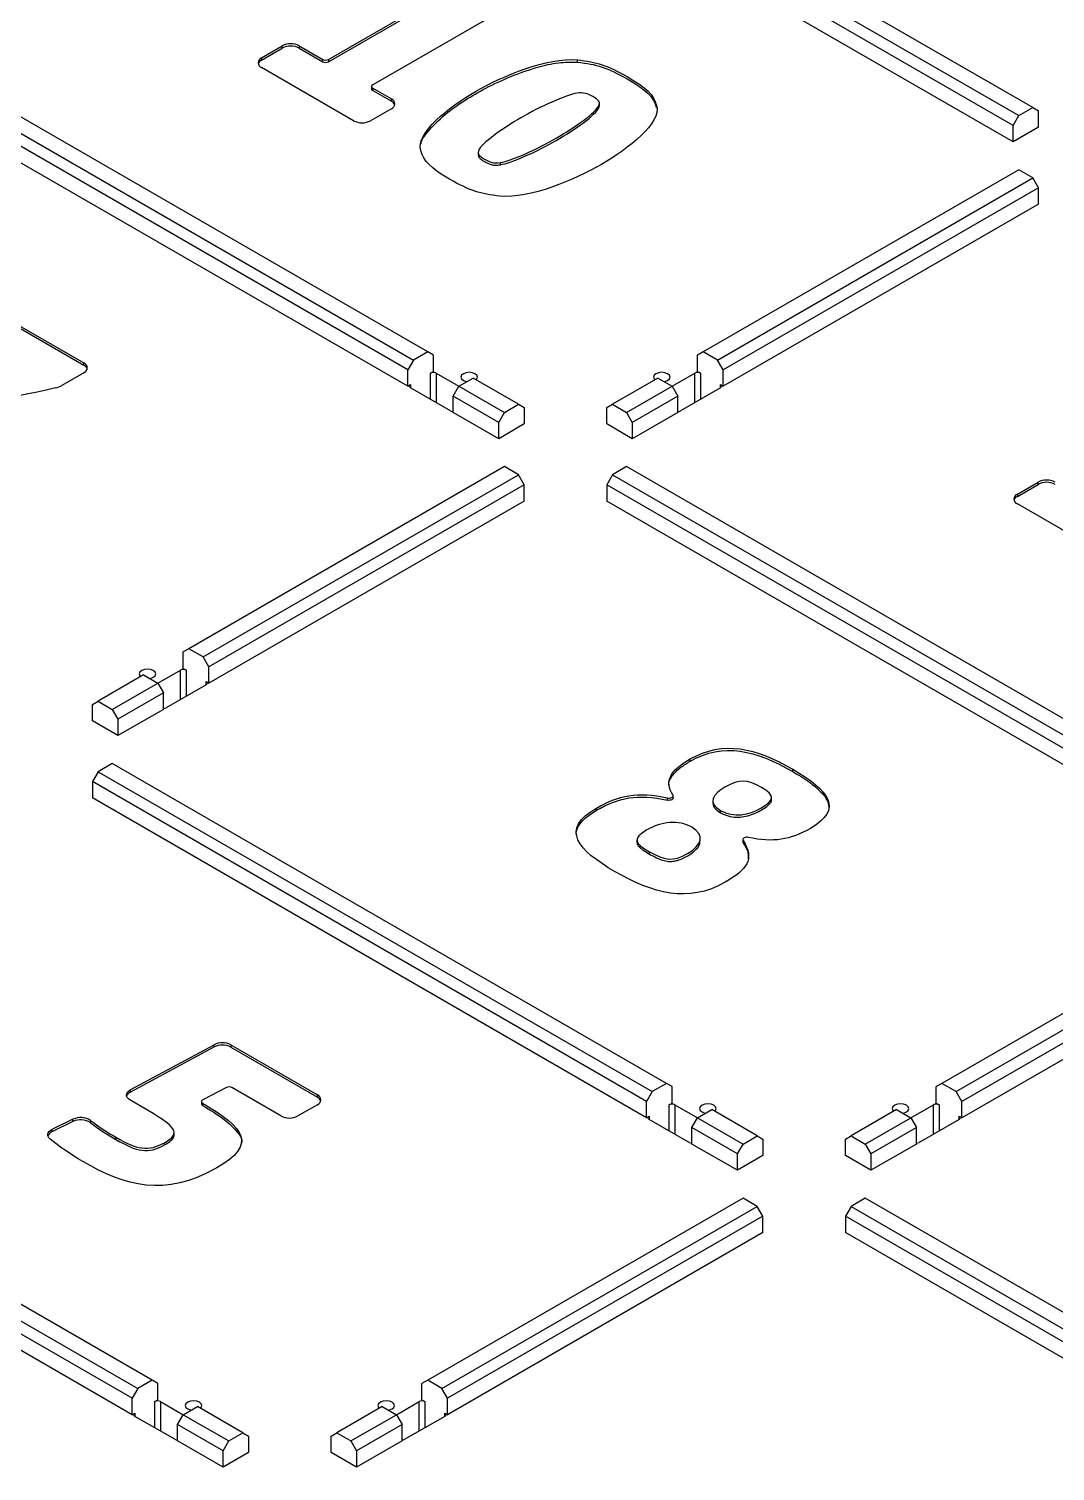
# Model space of a CAD drawing. Header units: millimetres. Extents: x 3 to 429, y 3 to 276.
# Drawn here: x 383.08 to 399.04, y 233.12 to 255.55 of the extents above; entities that cross this region are included whole.
import ezdxf

# ---------------------------------------------------------------- set-up
doc = ezdxf.new("R2010")
doc.units = ezdxf.units.MM

msp = doc.modelspace()

# ---------------------------------------------------------------- linework, layer by layer
at = {"color": 7, "linetype": 'Continuous', "lineweight": 25}
for p, q in [((398.695816, 254.329296), (388.663739, 260.120691)), ((398.386457, 254.048639), (388.35438, 259.840034)), ((388.442768, 259.993127), (398.474845, 254.201732)), ((398.386457, 253.79347), (388.35438, 259.584865)), ((387.74192, 255.075497), (389.143173, 255.884422)), ((387.74192, 255.039773), (389.143173, 255.848699)), ((390.346885, 255.786631), (388.428476, 254.679157)), ((380.443623, 255.375319), (389.061486, 250.400332)), ((389.282457, 250.527896), (380.664593, 255.502883)), ((388.973098, 250.247239), (380.355234, 255.222226)), ((386.69788, 255.101472), (387.020626, 255.287789)), ((386.69788, 255.065749), (387.020626, 255.252065)), ((386.69788, 255.101472), (386.69788, 255.065749)), ((387.020626, 255.252065), (387.020626, 255.287789)), ((387.285791, 255.287789), (387.653532, 255.075497)), ((387.285791, 255.287789), (387.285791, 255.252065)), ((387.285791, 255.252065), (387.653532, 255.039773)), ((387.653532, 255.039773), (387.653532, 255.075497)), ((387.74192, 255.075497), (387.74192, 255.039773)), ((388.973098, 249.99207), (380.355234, 254.967057)), ((388.129394, 254.122001), (386.69788, 254.948396)), ((391.611987, 255.032428), (391.611987, 255.068151)), ((388.41017, 254.653644), (388.41017, 254.61792)), ((388.428476, 254.628131), (388.717304, 254.461394)), ((388.428476, 254.628131), (388.428476, 254.592408)), ((388.428476, 254.592408), (388.717304, 254.42567)), ((388.717304, 254.42567), (388.717304, 254.461394)), ((388.717304, 254.308317), (388.394559, 254.122001)), ((391.943458, 254.321762), (391.952499, 254.36002)), ((391.943458, 254.321762), (391.943458, 254.357486)), ((391.953112, 254.355506), (391.953112, 254.400161)), ((392.843061, 254.321744), (392.843061, 254.357468)), ((398.386457, 254.048639), (398.474845, 254.201732)), ((398.474845, 254.201732), (398.695816, 254.329296)), ((398.695816, 254.329296), (398.784205, 254.278254)), ((398.784205, 254.023085), (398.784205, 254.278254)), ((398.386457, 253.79347), (398.386457, 254.048639)), ((398.784205, 254.023085), (398.386457, 253.79347)), ((390.068949, 253.632744), (390.068949, 253.588089)), ((390.412491, 253.437954), (390.412491, 253.473677)), ((398.474845, 253.359811), (393.569292, 250.527896)), ((398.695816, 253.232248), (398.474845, 253.359811)), ((393.790263, 250.400332), (398.695816, 253.232248)), ((398.784205, 253.079154), (393.878651, 250.247239)), ((398.784205, 253.079154), (398.695816, 253.232248)), ((398.784205, 252.823985), (398.784205, 253.079154)), ((398.784205, 252.823985), (393.878651, 249.99207)), ((382.397143, 251.242379), (383.935188, 250.354484)), ((382.397143, 251.206655), (383.935188, 250.31876)), ((389.061486, 250.400332), (388.973098, 250.247239)), ((389.282457, 250.527896), (389.061486, 250.400332)), ((389.370846, 250.476854), (389.282457, 250.527896)), ((389.370846, 250.221685), (389.370846, 250.476854)), ((393.569292, 250.527896), (393.480904, 250.476854)), ((393.480904, 250.221685), (393.480904, 250.476854)), ((393.790263, 250.400332), (393.569292, 250.527896)), ((393.878651, 250.247239), (393.790263, 250.400332)), ((383.935188, 250.201408), (383.59306, 250.003901)), ((383.935188, 250.31876), (383.935188, 250.354484)), ((388.973098, 249.99207), (388.973098, 250.247239)), ((389.326651, 250.196172), (389.370846, 250.221685)), ((389.41504, 250.196172), (389.768568, 249.992084)), ((393.083181, 249.992084), (393.43671, 250.196172)), ((393.480904, 250.221685), (393.525098, 250.196172)), ((393.878651, 249.99207), (393.878651, 250.247239)), ((388.973098, 249.99207), (389.017292, 250.017583)), ((389.636011, 249.609378), (389.017292, 249.966557)), ((389.680205, 249.839035), (389.768593, 249.992128)), ((389.768593, 249.992128), (389.989564, 250.119692)), ((389.768593, 249.992128), (390.4757, 249.583924)), ((390.696671, 249.711488), (389.989564, 250.119692)), ((392.862185, 250.119692), (392.155079, 249.711488)), ((392.376049, 249.583924), (393.083156, 249.992128)), ((392.862185, 250.119692), (393.083156, 249.992128)), ((393.083156, 249.992128), (393.171545, 249.839035)), ((393.834457, 249.966557), (393.215739, 249.609378)), ((393.834457, 250.017583), (393.878651, 249.99207)), ((390.387312, 249.430831), (389.680205, 249.839035)), ((389.680205, 249.583866), (389.680205, 249.839035)), ((390.4757, 249.583924), (390.696671, 249.711488)), ((390.696671, 249.711488), (390.785059, 249.660445)), ((392.06669, 249.660445), (392.155079, 249.711488)), ((392.155079, 249.711488), (392.376049, 249.583924)), ((393.171545, 249.839035), (392.464438, 249.430831)), ((393.171545, 249.583866), (393.171545, 249.839035)), ((390.387312, 249.175662), (389.680205, 249.583866)), ((390.387312, 249.430831), (390.4757, 249.583924)), ((390.785059, 249.660445), (390.785059, 249.405276)), ((392.06669, 249.405276), (392.06669, 249.660445)), ((392.376049, 249.583924), (392.464438, 249.430831)), ((393.171545, 249.583866), (392.464438, 249.175662)), ((390.387312, 249.175662), (390.387312, 249.430831)), ((390.785059, 249.405276), (390.387312, 249.175662)), ((392.464438, 249.175662), (392.06669, 249.405276)), ((392.464438, 249.430831), (392.464438, 249.175662)), ((390.4757, 248.742003), (385.570147, 245.910087)), ((385.791118, 245.782524), (390.696671, 248.614439)), ((390.696671, 248.614439), (390.4757, 248.742003)), ((390.785059, 248.461346), (390.696671, 248.614439)), ((392.155079, 248.614439), (392.06669, 248.461346)), ((392.376049, 248.742003), (392.155079, 248.614439)), ((392.155079, 248.614439), (400.772943, 243.639452)), ((400.993913, 243.767016), (392.376049, 248.742003)), ((390.785059, 248.461346), (385.879506, 245.62943)), ((390.785059, 248.206177), (390.785059, 248.461346)), ((400.684554, 243.486359), (392.06669, 248.461346)), ((392.06669, 248.461346), (392.06669, 248.206177)), ((398.453539, 248.315075), (398.776284, 248.501392)), ((398.453539, 248.279351), (398.776284, 248.465668)), ((398.776284, 248.465668), (398.776284, 248.501392)), ((390.785059, 248.206177), (385.879506, 245.374261)), ((400.684554, 243.23119), (392.06669, 248.206177)), ((398.453539, 248.315075), (398.453539, 248.279351)), ((399.885053, 247.335603), (398.453539, 248.161998)), ((385.570147, 245.910087), (385.481758, 245.859045)), ((385.791118, 245.782524), (385.570147, 245.910087)), ((385.481758, 245.603876), (385.481758, 245.859045)), ((385.879506, 245.62943), (385.791118, 245.782524)), ((384.86304, 245.501883), (384.155933, 245.093679)), ((384.86304, 245.501883), (385.084011, 245.374319)), ((385.084036, 245.374276), (385.437564, 245.578363)), ((385.481758, 245.603876), (385.525953, 245.578363)), ((385.879506, 245.374261), (385.879506, 245.62943)), ((384.376904, 244.966115), (385.084011, 245.374319)), ((385.172399, 245.221226), (384.465292, 244.813022)), ((385.084011, 245.374319), (385.172399, 245.221226)), ((385.172399, 244.966057), (385.172399, 245.221226)), ((385.835312, 245.348749), (385.216593, 244.99157)), ((385.835312, 245.399774), (385.879506, 245.374261)), ((384.067545, 245.042637), (384.155933, 245.093679)), ((384.067545, 244.787468), (384.067545, 245.042637)), ((384.155933, 245.093679), (384.376904, 244.966115)), ((384.465292, 244.557853), (384.067545, 244.787468)), ((384.376904, 244.966115), (384.465292, 244.813022)), ((385.172399, 244.966057), (384.465292, 244.557853)), ((384.465292, 244.813022), (384.465292, 244.557853)), ((384.376904, 244.124195), (384.155933, 243.996631)), ((392.994768, 239.149208), (384.376904, 244.124195)), ((393.365226, 244.15967), (393.365226, 244.195394)), ((384.155933, 243.996631), (384.067545, 243.843538)), ((384.155933, 243.996631), (392.773797, 239.021644)), ((394.959316, 244.000231), (394.959316, 244.035954)), ((392.685409, 238.868551), (384.067545, 243.843538)), ((384.067545, 243.843538), (384.067545, 243.588369)), ((392.685409, 238.613382), (384.067545, 243.588369)), ((391.90926, 243.396611), (391.90926, 243.432334)), ((393.014504, 243.553572), (393.014504, 243.589296)), ((393.099486, 243.587237), (393.099486, 243.622961)), ((393.718569, 243.548639), (393.718569, 243.503985)), ((394.629845, 243.554662), (394.629845, 243.599317)), ((393.838718, 243.357876), (393.838718, 243.3936)), ((393.522709, 242.91895), (393.522709, 242.963605)), ((392.537424, 242.939639), (392.537424, 242.894984)), ((392.733923, 242.715539), (392.733923, 242.751262)), ((394.184845, 242.941118), (394.184845, 242.905395)), ((394.188464, 242.929019), (394.188464, 242.893295)), ((402.187156, 241.981123), (397.281603, 239.149208)), ((397.502574, 239.021644), (402.408127, 241.853559)), ((402.496515, 241.700466), (397.590962, 238.868551)), ((402.496515, 241.445297), (397.590962, 238.613382)), ((384.656221, 239.046794), (385.960584, 239.750677)), ((384.656221, 239.011071), (385.960584, 239.714953)), ((385.960584, 239.714953), (385.960584, 239.750677)), ((386.221207, 239.748141), (387.568586, 238.970316)), ((386.221207, 239.748141), (386.221207, 239.712418)), ((386.221207, 239.712418), (387.568586, 238.934592)), ((376.156788, 239.378822), (384.774652, 234.403835)), ((384.995622, 234.531399), (376.377759, 239.506386)), ((384.686263, 234.250742), (376.068399, 239.225729)), ((392.994768, 239.149208), (392.773797, 239.021644)), ((393.083156, 239.098166), (392.994768, 239.149208)), ((397.281603, 239.149208), (397.193214, 239.098166)), ((397.502574, 239.021644), (397.281603, 239.149208)), ((384.686263, 233.995573), (376.068399, 238.97056)), ((384.656221, 239.046794), (384.656221, 239.011071)), ((386.151463, 239.084054), (385.78343, 238.892827)), ((387.000407, 238.642314), (386.237469, 239.082749)), ((387.568586, 238.934592), (387.568586, 238.970316)), ((392.773797, 239.021644), (392.685409, 238.868551)), ((393.083156, 238.842997), (393.083156, 239.098166)), ((397.193214, 238.842997), (397.193214, 239.098166)), ((397.590962, 238.868551), (397.502574, 239.021644)), ((384.82471, 238.791294), (384.651679, 238.891183)), ((385.762741, 238.86601), (385.762741, 238.830286)), ((385.780865, 238.840602), (385.780865, 238.804878)), ((387.568586, 238.81724), (387.265572, 238.642314)), ((392.685409, 238.613382), (392.685409, 238.868551)), ((393.038962, 238.817484), (393.083156, 238.842997)), ((393.12735, 238.817484), (393.480879, 238.613396)), ((393.480904, 238.61344), (393.701875, 238.741004)), ((394.408981, 238.3328), (393.701875, 238.741004)), ((396.574496, 238.741004), (395.867389, 238.3328)), ((396.574496, 238.741004), (396.795467, 238.61344)), ((396.795492, 238.613396), (397.14902, 238.817484)), ((397.193214, 238.842997), (397.237409, 238.817484)), ((397.590962, 238.613382), (397.590962, 238.868551)), ((383.7654, 238.591557), (383.438247, 238.429669)), ((383.7654, 238.555833), (383.438247, 238.393946)), ((383.7654, 238.555833), (383.7654, 238.591557)), ((384.038377, 238.573582), (384.038377, 238.537858)), ((392.685409, 238.613382), (392.729603, 238.638894)), ((393.348321, 238.23069), (392.729603, 238.587869)), ((393.392515, 238.460347), (393.480904, 238.61344)), ((393.480904, 238.61344), (394.188011, 238.205236)), ((396.08836, 238.205236), (396.795467, 238.61344)), ((396.795467, 238.61344), (396.883855, 238.460347)), ((397.546768, 238.587869), (396.928049, 238.23069)), ((397.546768, 238.638894), (397.590962, 238.613382)), ((383.438247, 238.429669), (383.438247, 238.393946)), ((384.43409, 238.274949), (384.43409, 238.310672)), ((385.34063, 238.343948), (385.34063, 238.388603)), ((394.099622, 238.052143), (393.392515, 238.460347)), ((393.392515, 238.205178), (393.392515, 238.460347)), ((394.188011, 238.205236), (394.408981, 238.3328)), ((394.408981, 238.3328), (394.49737, 238.281757)), ((394.49737, 238.281757), (394.49737, 238.026588)), ((395.779001, 238.281757), (395.867389, 238.3328)), ((395.779001, 238.026588), (395.779001, 238.281757)), ((395.867389, 238.3328), (396.08836, 238.205236)), ((396.883855, 238.460347), (396.176748, 238.052143)), ((396.883855, 238.205178), (396.883855, 238.460347)), ((385.187727, 238.190667), (385.187727, 238.226391)), ((394.099622, 237.796974), (393.392515, 238.205178)), ((394.099622, 238.052143), (394.188011, 238.205236)), ((394.099622, 237.796974), (394.099622, 238.052143)), ((394.49737, 238.026588), (394.099622, 237.796974)), ((396.176748, 237.796974), (395.779001, 238.026588)), ((396.08836, 238.205236), (396.176748, 238.052143)), ((396.883855, 238.205178), (396.176748, 237.796974)), ((396.176748, 238.052143), (396.176748, 237.796974)), ((394.188011, 237.363315), (389.282457, 234.531399)), ((394.408981, 237.235751), (394.188011, 237.363315)), ((396.08836, 237.363315), (395.867389, 237.235751)), ((404.706224, 232.388328), (396.08836, 237.363315)), ((389.503428, 234.403835), (394.408981, 237.235751)), ((394.49737, 237.082658), (394.408981, 237.235751)), ((395.867389, 237.235751), (395.779001, 237.082658)), ((395.867389, 237.235751), (404.485253, 232.260764)), ((394.49737, 237.082658), (389.591817, 234.250742)), ((394.49737, 236.827489), (394.49737, 237.082658)), ((404.396865, 232.107671), (395.779001, 237.082658)), ((395.779001, 237.082658), (395.779001, 236.827489)), ((394.49737, 236.827489), (389.591817, 233.995573)), ((404.396865, 231.852502), (395.779001, 236.827489)), ((384.995622, 234.531399), (384.774652, 234.403835)), ((385.084011, 234.480357), (384.995622, 234.531399)), ((385.084011, 234.225188), (385.084011, 234.480357)), ((389.282457, 234.531399), (389.194069, 234.480357)), ((389.194069, 234.225188), (389.194069, 234.480357)), ((389.503428, 234.403835), (389.282457, 234.531399)), ((384.774652, 234.403835), (384.686263, 234.250742)), ((384.686263, 233.995573), (384.686263, 234.250742)), ((385.039817, 234.199675), (385.084011, 234.225188)), ((389.194069, 234.225188), (389.238263, 234.199675)), ((389.591817, 234.250742), (389.503428, 234.403835)), ((389.591817, 233.995573), (389.591817, 234.250742)), ((384.686263, 233.995573), (384.730457, 234.021086)), ((385.128205, 234.199675), (385.481733, 233.995588)), ((385.39337, 233.842538), (385.481758, 233.995631)), ((385.481758, 233.995631), (385.702729, 234.123195)), ((385.481758, 233.995631), (386.188865, 233.587427)), ((386.409836, 233.714991), (385.702729, 234.123195)), ((388.575351, 234.123195), (387.868244, 233.714991)), ((388.089215, 233.587427), (388.796321, 233.995631)), ((388.575351, 234.123195), (388.796321, 233.995631)), ((388.796321, 233.995631), (388.88471, 233.842538)), ((388.796347, 233.995588), (389.149875, 234.199675)), ((389.547622, 234.021086), (389.591817, 233.995573)), ((385.349176, 233.612882), (384.730457, 233.970061)), ((386.100477, 233.434334), (385.39337, 233.842538)), ((385.39337, 233.587369), (385.39337, 233.842538)), ((388.88471, 233.842538), (388.177603, 233.434334)), ((388.88471, 233.587369), (388.88471, 233.842538)), ((389.547622, 233.970061), (388.928904, 233.612882)), ((386.100477, 233.179165), (385.39337, 233.587369)), ((386.100477, 233.434334), (386.188865, 233.587427)), ((386.188865, 233.587427), (386.409836, 233.714991)), ((386.409836, 233.714991), (386.498224, 233.663949)), ((386.498224, 233.663949), (386.498224, 233.40878)), ((387.779855, 233.663949), (387.868244, 233.714991)), ((387.779855, 233.40878), (387.779855, 233.663949)), ((387.868244, 233.714991), (388.089215, 233.587427)), ((388.089215, 233.587427), (388.177603, 233.434334)), ((388.88471, 233.587369), (388.177603, 233.179165)), ((386.100477, 233.179165), (386.100477, 233.434334)), ((386.498224, 233.40878), (386.100477, 233.179165)), ((388.177603, 233.179165), (387.779855, 233.40878)), ((388.177603, 233.434334), (388.177603, 233.179165))]:
    msp.add_line(p, q, dxfattribs=at)
at = {"color": 8, "linetype": 'Continuous', "lineweight": 25}
for p, q in [((389.326651, 249.787968), (389.326651, 250.196172)), ((389.41504, 250.196172), (389.41504, 249.736942)), ((393.43671, 249.736942), (393.43671, 250.196172)), ((393.525098, 250.196172), (393.525098, 249.787968)), ((389.017292, 250.017583), (389.017292, 249.966557)), ((393.834457, 249.966557), (393.834457, 250.017583)), ((385.437564, 245.119134), (385.437564, 245.578363)), ((385.525953, 245.578363), (385.525953, 245.170159)), ((385.835312, 245.348749), (385.835312, 245.399774)), ((393.038962, 238.40928), (393.038962, 238.817484)), ((393.12735, 238.817484), (393.12735, 238.358254)), ((397.14902, 238.358254), (397.14902, 238.817484)), ((397.237409, 238.817484), (397.237409, 238.40928)), ((392.729603, 238.638894), (392.729603, 238.587869)), ((397.546768, 238.587869), (397.546768, 238.638894)), ((384.730457, 234.021086), (384.730457, 233.970061)), ((385.039817, 233.791471), (385.039817, 234.199675)), ((385.128205, 234.199675), (385.128205, 233.740446)), ((389.149875, 233.740446), (389.149875, 234.199675)), ((389.238263, 234.199675), (389.238263, 233.791471)), ((389.547622, 233.970061), (389.547622, 234.021086))]:
    msp.add_line(p, q, dxfattribs=at)
at = {"color": 7, "linetype": 'Continuous', "lineweight": 25, "flags": 128}
for points in [[(390.034267, 250.093885), (390.046064, 250.106636), (390.055817, 250.134941), (390.046064, 250.163246), (390.01829, 250.187242), (389.976724, 250.203276), (389.927692, 250.208906), (389.878661, 250.203276), (389.837094, 250.187242), (389.80932, 250.163246), (389.799567, 250.134941), (389.80932, 250.106636), (389.837094, 250.08264), (389.837094, 250.08264)], [(392.959029, 250.063785), (392.973089, 250.066606), (393.014655, 250.08264), (393.042429, 250.106636), (393.052182, 250.134941), (393.042429, 250.163246), (393.014655, 250.187242), (392.973089, 250.203276), (392.924057, 250.208906), (392.875026, 250.203276), (392.833459, 250.187242), (392.805685, 250.163246), (392.795932, 250.134941), (392.805685, 250.106636), (392.817483, 250.093885)], [(389.837094, 250.08264), (389.878661, 250.066606), (389.89272, 250.063785)], [(384.959884, 245.445976), (384.973943, 245.448798), (385.01551, 245.464832), (385.043284, 245.488828), (385.053037, 245.517133), (385.043284, 245.545438), (385.01551, 245.569434), (384.973943, 245.585468), (384.924912, 245.591098), (384.87588, 245.585468), (384.834314, 245.569434), (384.80654, 245.545438), (384.796787, 245.517133), (384.80654, 245.488828), (384.818337, 245.476077)], [(393.014504, 243.589296), (393.031878, 243.587001), (393.049668, 243.587631), (393.066426, 243.591134), (393.08079, 243.597225), (393.091592, 243.605409), (393.097954, 243.61502), (393.099357, 243.625277), (393.095689, 243.635346)], [(393.099486, 243.587237), (393.097954, 243.579296), (393.091592, 243.569685), (393.08079, 243.561501), (393.066426, 243.55541), (393.049668, 243.551907), (393.031878, 243.551278), (393.014504, 243.553572)], [(394.269573, 242.97484), (394.252281, 242.977086), (394.234592, 242.97644), (394.217929, 242.972953), (394.203631, 242.966906), (394.192849, 242.958784), (394.18645, 242.949243), (394.184948, 242.939047), (394.188464, 242.929019)], [(394.188464, 242.893295), (394.184948, 242.903324), (394.184845, 242.905395)], [(384.651679, 238.891183), (384.627923, 238.907965), (384.610435, 238.927143), (384.599916, 238.947947), (384.596788, 238.969545), (384.601175, 238.991069), (384.612902, 239.011657), (384.631499, 239.030484), (384.656221, 239.046794)], [(385.78343, 238.892827), (385.774945, 238.887428), (385.768513, 238.881154), (385.764398, 238.874261), (385.762766, 238.867032), (385.763686, 238.859761), (385.767118, 238.852745), (385.772924, 238.846271), (385.780865, 238.840602)], [(393.746577, 238.715197), (393.758375, 238.727948), (393.768128, 238.756253), (393.758375, 238.784558), (393.730601, 238.808554), (393.689034, 238.824588), (393.640003, 238.830218), (393.590972, 238.824588), (393.549405, 238.808554), (393.521631, 238.784558), (393.511878, 238.756253), (393.521631, 238.727948), (393.549405, 238.703952), (393.549405, 238.703952)], [(393.549405, 238.703952), (393.590972, 238.687918), (393.605031, 238.685097)], [(396.67134, 238.685097), (396.685399, 238.687918), (396.726966, 238.703952), (396.75474, 238.727948), (396.764493, 238.756253), (396.75474, 238.784558), (396.726966, 238.808554), (396.685399, 238.824588), (396.636368, 238.830218), (396.587337, 238.824588), (396.54577, 238.808554), (396.517996, 238.784558), (396.508243, 238.756253), (396.517996, 238.727948), (396.529793, 238.715197)], [(383.407356, 238.284851), (383.390014, 238.302149), (383.378476, 238.320992), (383.373137, 238.340739), (383.374178, 238.360717), (383.381564, 238.380243), (383.395042, 238.398652), (383.414153, 238.415317), (383.438247, 238.429669)], [(385.747432, 234.097389), (385.759229, 234.11014), (385.768982, 234.138445), (385.759229, 234.16675), (385.731455, 234.190746), (385.689889, 234.20678), (385.640857, 234.21241), (385.591826, 234.20678), (385.550259, 234.190746), (385.522485, 234.16675), (385.512732, 234.138445), (385.522485, 234.11014), (385.550259, 234.086144)], [(388.672194, 234.067288), (388.686254, 234.07011), (388.72782, 234.086144), (388.755594, 234.11014), (388.765347, 234.138445), (388.755594, 234.16675), (388.72782, 234.190746), (388.686254, 234.20678), (388.637222, 234.21241), (388.588191, 234.20678), (388.546624, 234.190746), (388.51885, 234.16675), (388.509097, 234.138445), (388.51885, 234.11014), (388.530648, 234.097389)], [(385.550259, 234.086144), (385.591826, 234.07011), (385.605885, 234.067288)]]:
    msp.add_lwpolyline(points, dxfattribs=at)
at = {"color": 7, "linetype": 'Continuous', "lineweight": 25}
for centre, radius, start, end in [((387.153208, 255.031906), 0.288192, 62.6096722, 117.3903278), ((386.726929, 255.024934), 0.081865, 110.7834208, 249.2165792), ((387.153208, 254.996182), 0.288192, 62.6096722, 117.3903278), ((387.697726, 255.160791), 0.096064, 242.6096722, 297.3903278), ((386.742093, 254.973617), 0.102191, 115.6355663, 160.8902784), ((387.697726, 255.125067), 0.096064, 242.6096722, 297.3903278), ((388.438159, 254.653644), 0.027288, 110.7834208, 249.2165792), ((388.441448, 254.621039), 0.031434, 185.6947993, 245.6253417), ((388.688255, 254.384856), 0.081865, 290.7834208, 69.2165792), ((388.673092, 254.333539), 0.102191, 19.1097216, 64.3644337), ((388.261976, 254.377884), 0.288192, 242.6096722, 297.3903278), ((383.906139, 250.277946), 0.081865, 290.7834208, 69.2165792), ((383.890976, 250.226629), 0.102191, 19.1097216, 64.3644337), ((389.370846, 250.110877), 0.096064, 62.6096722, 117.3903278), ((393.480904, 250.110877), 0.096064, 62.6096722, 117.3903278), ((383.407428, 250.334401), 0.379064, 283.1843909, 299.3216483), ((389.026975, 249.99207), 0.027288, 110.7834208, 249.2165792), ((393.824774, 249.99207), 0.027288, 290.7834208, 69.2165792), ((389.678404, 249.688974), 0.090181, 241.9597609, 271.1440967), ((393.173345, 249.688974), 0.090181, 268.8559033, 298.0402391), ((398.908867, 248.245509), 0.288192, 62.6096722, 117.3903278), ((398.908867, 248.209785), 0.288192, 62.6096722, 117.3903278), ((398.482588, 248.238537), 0.081865, 110.7834208, 249.2165792), ((398.497751, 248.18722), 0.102191, 115.6355663, 160.8902784), ((385.481758, 245.493069), 0.096064, 62.6096722, 117.3903278), ((385.825629, 245.374261), 0.027288, 290.7834208, 69.2165792), ((385.1742, 245.071166), 0.090181, 268.8559033, 298.0402391), ((386.08838, 239.490833), 0.28957, 62.6965008, 116.1888722), ((386.08838, 239.455109), 0.28957, 62.6965008, 116.1888722), ((384.698758, 238.914496), 0.105528, 113.7715218, 160.4207969), ((386.193151, 238.996742), 0.096754, 62.7387676, 115.5227077), ((387.539537, 238.893778), 0.081865, 290.7834208, 69.2165792), ((387.524373, 238.842461), 0.102191, 19.1097216, 64.3644337), ((385.793746, 238.833234), 0.031144, 185.4325387, 245.5711183), ((393.083156, 238.732189), 0.096064, 62.6096722, 117.3903278), ((397.193214, 238.732189), 0.096064, 62.6096722, 117.3903278), ((383.885729, 238.337164), 0.281416, 57.1508978, 115.314294), ((383.885729, 238.30144), 0.281416, 57.1508978, 115.314294), ((387.13299, 238.898197), 0.288192, 242.6096722, 297.3903278), ((392.739286, 238.613382), 0.027288, 110.7834208, 249.2165792), ((397.537085, 238.613382), 0.027288, 290.7834208, 69.2165792), ((383.480319, 238.289881), 0.112248, 112.0128922, 159.2628441), ((393.390715, 238.310286), 0.090181, 241.9597609, 271.1440967), ((396.885656, 238.310286), 0.090181, 268.8559033, 298.0402391), ((385.084011, 234.114381), 0.096064, 62.6096722, 117.3903278), ((389.194069, 234.114381), 0.096064, 62.6096722, 117.3903278), ((384.74014, 233.995573), 0.027288, 110.7834208, 249.2165792), ((389.537939, 233.995573), 0.027288, 290.7834208, 69.2165792), ((385.391569, 233.692478), 0.090181, 241.9597609, 271.1440967), ((388.88651, 233.692478), 0.090181, 268.8559033, 298.0402391)]:
    msp.add_arc(centre, radius, start, end, dxfattribs=at)
for points, knots in [([(389.173531, 253.660461), (389.094603, 253.92924), (389.611503, 254.33698), (390.025814, 254.576157), (390.444053, 254.817601), (391.146397, 255.113716), (391.611987, 255.068151)], [2, 2, 2, 2, 3, 3, 3, 4, 4, 4, 4]), ([(389.18225, 253.761212), (389.18249, 253.766662), (389.185332, 253.831387), (389.313117, 253.990862), (389.53383, 254.214595), (389.850855, 254.440014), (390.191432, 254.637634), (390.567231, 254.813046), (390.945156, 254.946606), (391.298227, 255.034161), (391.513155, 255.032974), (391.611987, 255.032428)], [0, 0, 0, 0, 0.008175713, 0.097089474, 0.254997398, 0.398265443, 0.530267675, 0.673567485, 0.815458587, 0.91514043, 1, 1, 1, 1]), ([(391.611987, 255.068151), (391.907922, 255.03854), (392.081536, 254.983879), (392.385357, 254.808487), (392.693122, 254.630818), (392.791766, 254.528307), (392.843061, 254.357468)], [4, 4, 4, 4, 5, 5, 5, 6, 6, 6, 6]), ([(391.611987, 255.032428), (391.907922, 255.002816), (392.081536, 254.948155), (392.385357, 254.772763), (392.693122, 254.595094), (392.791766, 254.492584), (392.843061, 254.321744)], [4, 4, 4, 4, 5, 5, 5, 6, 6, 6, 6]), ([(391.608059, 254.551107), (391.438388, 254.52604), (391.020134, 254.334703), (390.732101, 254.168426), (390.447997, 254.004416), (390.116557, 253.762963), (390.077093, 253.667299)], [6, 6, 6, 6, 7, 7, 7, 8, 8, 8, 8]), ([(391.943458, 254.357486), (391.971046, 254.418976), (391.939514, 254.44632), (391.848756, 254.498713), (391.7659, 254.546545), (391.710647, 254.564766), (391.608059, 254.551107)], [4, 4, 4, 4, 5, 5, 5, 6, 6, 6, 6]), ([(392.843061, 254.357468), (392.921973, 254.088697), (392.405089, 253.685519), (391.98685, 253.444075), (391.572539, 253.204898), (390.87018, 252.904222), (390.404605, 252.949777)], [6, 6, 6, 6, 7, 7, 7, 8, 8, 8, 8]), ([(390.412491, 253.473677), (390.586106, 253.496468), (390.996458, 253.687796), (391.280563, 253.851806), (391.568595, 254.018083), (391.903978, 254.25269), (391.943458, 254.357486)], [2, 2, 2, 2, 3, 3, 3, 4, 4, 4, 4]), ([(390.412491, 253.437954), (390.586106, 253.460745), (390.996458, 253.652072), (391.280563, 253.816082), (391.568595, 253.98236), (391.903978, 254.216966), (391.943458, 254.321762)], [2, 2, 2, 2, 3, 3, 3, 4, 4, 4, 4]), ([(390.404605, 252.949777), (390.10867, 252.979389), (389.931097, 253.036335), (389.623333, 253.214004), (389.319512, 253.389396), (389.224825, 253.489621), (389.173531, 253.660461)], [0, 0, 0, 0, 1, 1, 1, 2, 2, 2, 2]), ([(390.077093, 253.667299), (390.053417, 253.603514), (390.081067, 253.573912), (390.163923, 253.52608), (390.254681, 253.473686), (390.309888, 253.455457), (390.412491, 253.473677)], [0, 0, 0, 0, 1, 1, 1, 2, 2, 2, 2]), ([(390.072463, 253.592416), (390.071435, 253.58734), (390.067281, 253.566829), (390.100015, 253.528858), (390.159714, 253.492111), (390.220379, 253.458668), (390.280042, 253.435951), (390.346808, 253.428271), (390.389517, 253.434567), (390.412491, 253.437954)], [0, 0, 0, 0, 0.053966774, 0.218092334, 0.421947084, 0.595411601, 0.731993056, 0.855832475, 1, 1, 1, 1]), ([(393.037575, 243.781617), (393.036533, 243.785583), (393.023188, 243.836397), (393.080767, 243.940262), (393.203361, 244.061518), (393.315385, 244.129448), (393.365226, 244.15967)], [0, 0, 0, 0, 0.027683972, 0.354684869, 0.712891204, 1, 1, 1, 1]), ([(394.473979, 243.751222), (394.253014, 243.878783), (394.130709, 243.885612), (393.905801, 243.755775), (393.720356, 243.64872), (393.629598, 243.514322), (393.838718, 243.3936)], [0, 0, 0, 0, 1, 1, 1, 2, 2, 2, 2]), ([(394.959316, 244.000231), (395.047035, 243.94744), (395.210921, 243.848809), (395.399641, 243.691257), (395.510126, 243.549987), (395.518704, 243.461392), (395.521938, 243.42799)], [0, 0, 0, 0, 0.324967694, 0.607141142, 0.851879954, 1, 1, 1, 1]), ([(393.838718, 243.3936), (394.043879, 243.275163), (394.280633, 243.32528), (394.466077, 243.432334), (394.683099, 243.557618), (394.683099, 243.6305), (394.473979, 243.751222)], [2, 2, 2, 2, 3, 3, 3, 4, 4, 4, 4]), ([(393.72296, 243.508395), (393.721962, 243.499453), (393.718506, 243.468504), (393.755886, 243.413385), (393.809715, 243.377312), (393.838718, 243.357876)], [0, 0, 0, 0, 0.157838719, 0.546254282, 1, 1, 1, 1]), ([(393.838718, 243.357876), (393.876059, 243.339328), (393.945526, 243.304823), (394.077276, 243.285209), (394.20444, 243.29495), (394.324392, 243.327361), (394.436314, 243.377451), (394.534934, 243.435934), (394.604642, 243.495115), (394.636249, 243.539355), (394.629538, 243.558639), (394.629386, 243.559075)], [0, 0, 0, 0, 0.139730086, 0.259951555, 0.377135363, 0.501297111, 0.635239427, 0.782439137, 0.902306186, 0.997788095, 1, 1, 1, 1]), ([(391.595889, 243.017499), (391.595323, 243.020076), (391.585671, 243.064023), (391.625855, 243.15454), (391.728696, 243.283011), (391.845969, 243.356792), (391.90926, 243.396611)], [0, 0, 0, 0, 0.018078048, 0.308224401, 0.62666225, 1, 1, 1, 1]), ([(393.388901, 243.133926), (393.183725, 243.252372), (392.915394, 243.220484), (392.690486, 243.090647), (392.457691, 242.956257), (392.505072, 242.883376), (392.733923, 242.751262)], [0, 0, 0, 0, 1, 1, 1, 2, 2, 2, 2]), ([(392.733923, 242.751262), (392.96276, 242.619158), (393.096925, 242.591805), (393.325762, 242.72391), (393.55067, 242.853747), (393.598021, 243.013204), (393.388901, 243.133926)], [2, 2, 2, 2, 3, 3, 3, 4, 4, 4, 4]), ([(392.54005, 242.899394), (392.53942, 242.894373), (392.53649, 242.871032), (392.570026, 242.827253), (392.638598, 242.771704), (392.699846, 242.735617), (392.733923, 242.715539)], [0, 0, 0, 0, 0.068031168, 0.3162658553, 0.6195773114, 1, 1, 1, 1]), ([(392.733923, 242.715539), (392.768857, 242.695957), (392.831844, 242.660651), (392.929509, 242.619837), (393.019737, 242.600484), (393.101172, 242.60198), (393.174858, 242.617747), (393.266958, 242.653748), (393.368837, 242.710351), (393.461769, 242.785504), (393.517223, 242.858825), (393.517492, 242.905531), (393.517596, 242.923581)], [0, 0, 0, 0, 0.125308382, 0.225933361, 0.308824514, 0.367594232, 0.431811755, 0.508437469, 0.652711562, 0.793057852, 0.920024821, 1, 1, 1, 1]), ([(394.188464, 242.893295), (394.222648, 242.837055), (394.271077, 242.75738), (394.265582, 242.673806), (394.263966, 242.649224)], [0, 0, 0, 0, 0.7058640124, 1, 1, 1, 1]), ([(385.780865, 238.804878), (385.898485, 238.734791), (386.109146, 238.609261), (386.314386, 238.414919), (386.408103, 238.277266), (386.385924, 238.219746), (386.385763, 238.21933)], [0, 0, 0, 0, 0.416670005, 0.746272017, 0.998167294, 1, 1, 1, 1]), ([(385.187727, 238.190667), (385.216982, 238.20846), (385.270056, 238.24074), (385.329635, 238.294036), (385.336607, 238.331344), (385.339813, 238.348499)], [0, 0, 0, 0, 0.39885476, 0.723590539, 1, 1, 1, 1])]:
    msp.add_open_spline(points, degree=3, knots=knots, dxfattribs=at)
for points in [[(383.493887, 249.965329), (382.706297, 249.772904), (382.177244, 249.744782), (381.506979, 249.551318)], [(393.365226, 244.195394), (393.878167, 244.491508), (394.38718, 244.366242), (394.959316, 244.035954)], [(393.365226, 244.15967), (393.878167, 244.455785), (394.38718, 244.330518), (394.959316, 244.000231)], [(393.095689, 243.635346), (392.958792, 243.851595), (393.052314, 244.014754), (393.365226, 244.195394)], [(394.959316, 244.035954), (395.531453, 243.705667), (395.748444, 243.41182), (395.235504, 243.115706)], [(391.90926, 243.432334), (392.247963, 243.627864), (392.540582, 243.694772), (393.014504, 243.589296)], [(391.90926, 243.396611), (392.247963, 243.59214), (392.540582, 243.659048), (393.014504, 243.553572)], [(392.197292, 242.441472), (391.617268, 242.776312), (391.333164, 243.099762), (391.90926, 243.432334)], [(395.235504, 243.115706), (394.926116, 242.9371), (394.651704, 242.890895), (394.269573, 242.97484)], [(394.188464, 242.929019), (394.372588, 242.630409), (394.245979, 242.471583), (393.909744, 242.277479)], [(393.909744, 242.277479), (393.333649, 241.944906), (392.777316, 242.106631), (392.197292, 242.441472)], [(385.187727, 238.226391), (385.456028, 238.381277), (385.392904, 238.463282), (384.82471, 238.791294)], [(385.780865, 238.840602), (386.450051, 238.451094), (386.621495, 238.193079), (386.004474, 237.83688)], [(384.038377, 238.573582), (384.153195, 238.483621), (384.321702, 238.375552), (384.43409, 238.310672)], [(384.038377, 238.537858), (384.153195, 238.447898), (384.321702, 238.339829), (384.43409, 238.274949)], [(383.91719, 237.934821), (383.736448, 238.039161), (383.539875, 238.177033), (383.407356, 238.284851)], [(384.43409, 238.310672), (384.757643, 238.123889), (384.939144, 238.082887), (385.187727, 238.226391)], [(384.43409, 238.274949), (384.757643, 238.088165), (384.939144, 238.047163), (385.187727, 238.190667)], [(386.004474, 237.83688), (385.195599, 237.369927), (384.58007, 237.552148), (383.91719, 237.934821)]]:
    msp.add_open_spline(points, degree=3, dxfattribs=at)

doc.saveas('drawing.dxf')
